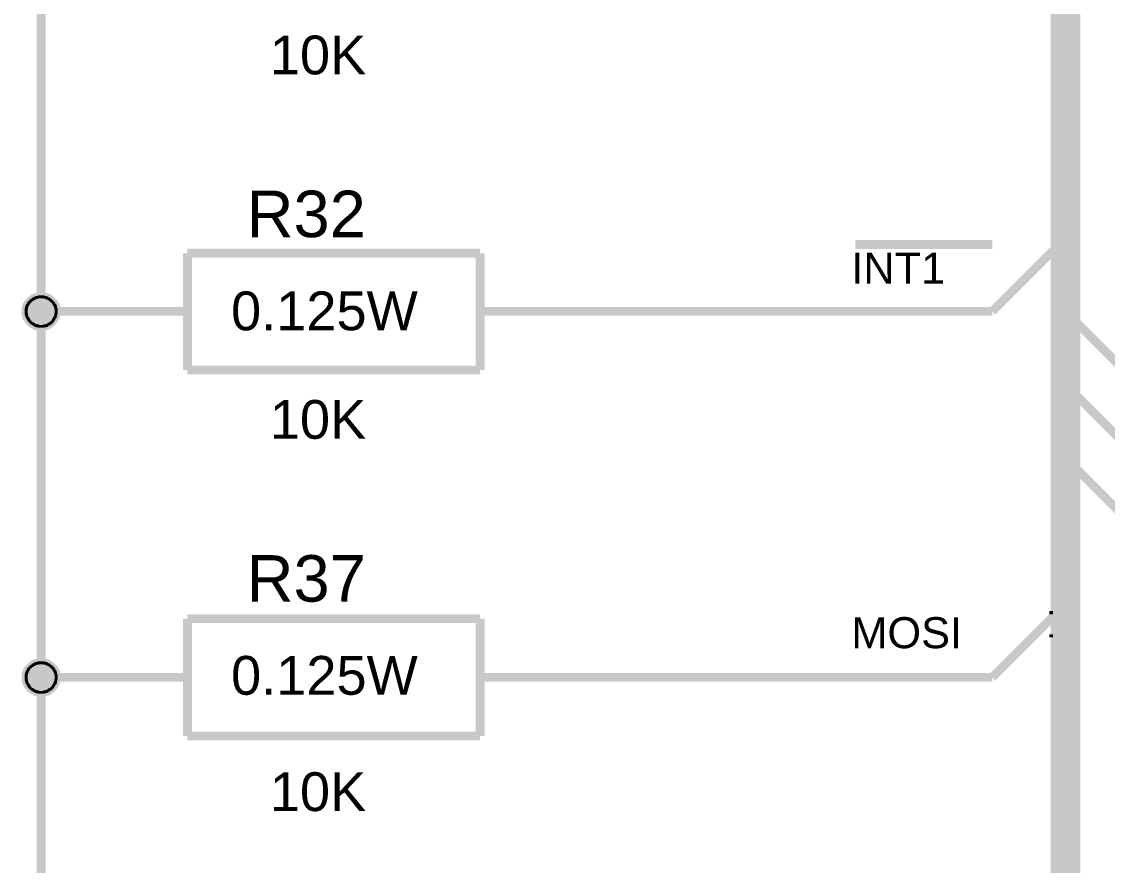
# Model space of a CAD drawing. Header units: millimetres. Extents: x -2024 to 917, y -725 to 13.
# Drawn here: x 563.87 to 600.95, y -325.21 to -296.39 of the extents above; entities that cross this region are included whole.
import ezdxf

# ---------------------------------------------------------------- set-up
doc = ezdxf.new("R2010")
doc.units = ezdxf.units.MM
doc.layers.add('Sheet', color=255, linetype='Continuous')
doc.styles.get("Standard").update_dxf_attribs({"font": 'arial.ttf'})

msp = doc.modelspace()

# ---------------------------------------------------------------- linework, layer by layer
at = {"layer": 'Sheet'}
for points, const_width in [([(599.52, -248.796), (599.52, -443.793)], 1.016), ([(567.03, -293.786), (564.531, -293.786), (564.531, -306.288), (564.531, -318.79), (564.531, -331.292), (567.03, -331.292)], 0.3), ([(597.021, -306.288), (599.52, -303.788)], 0.3), ([(593.545, -304.003), (592.337, -304.003)], 0.3), ([(594.753, -304.003), (593.545, -304.003)], 0.3), ([(595.978, -304.003), (594.753, -304.003)], 0.3), ([(597.021, -304.003), (595.978, -304.003)], 0.3), ([(569.53, -304.301), (569.53, -308.292)], 0.3), ([(569.53, -304.301), (579.526, -304.301)], 0.3), ([(579.526, -304.301), (579.526, -308.292)], 0.3), ([(564.018, -306.288), (564.018, -306.255), (564.018, -306.238), (564.018, -306.205), (564.035, -306.189), (564.035, -306.156), (564.035, -306.139), (564.051, -306.122), (564.051, -306.089), (564.068, -306.073), (564.084, -306.056), (564.101, -306.023), (564.101, -306.006), (564.117, -305.99), (564.134, -305.973), (564.15, -305.957), (564.167, -305.94), (564.184, -305.924), (564.2, -305.907), (564.233, -305.891), (564.25, -305.874), (564.266, -305.857), (564.283, -305.857), (564.316, -305.841), (564.333, -305.824), (564.349, -305.824), (564.382, -305.808), (564.399, -305.808), (564.432, -305.808), (564.448, -305.791), (564.482, -305.791), (564.498, -305.791), (564.531, -305.791)], 0.3), ([(564.018, -306.288), (564.018, -306.255), (564.018, -306.238), (564.018, -306.205), (564.035, -306.189), (564.035, -306.156), (564.035, -306.139), (564.051, -306.122), (564.051, -306.089), (564.068, -306.073), (564.084, -306.056), (564.101, -306.023), (564.101, -306.006), (564.117, -305.99), (564.134, -305.973), (564.15, -305.957), (564.167, -305.94), (564.184, -305.924), (564.2, -305.907), (564.233, -305.891), (564.25, -305.874), (564.266, -305.857), (564.283, -305.857), (564.316, -305.841), (564.333, -305.824), (564.349, -305.824), (564.382, -305.808), (564.399, -305.808), (564.432, -305.808), (564.448, -305.791), (564.482, -305.791), (564.498, -305.791), (564.531, -305.791)], 0.3), ([(564.018, -306.288), (564.018, -306.255), (564.018, -306.238), (564.018, -306.205), (564.035, -306.189), (564.035, -306.156), (564.035, -306.139), (564.051, -306.122), (564.051, -306.089), (564.068, -306.073), (564.084, -306.056), (564.101, -306.023), (564.101, -306.006), (564.117, -305.99), (564.134, -305.973), (564.15, -305.957), (564.167, -305.94), (564.184, -305.924), (564.2, -305.907), (564.233, -305.891), (564.25, -305.874), (564.266, -305.857), (564.283, -305.857), (564.316, -305.841), (564.333, -305.824), (564.349, -305.824), (564.382, -305.808), (564.399, -305.808), (564.432, -305.808), (564.448, -305.791), (564.482, -305.791), (564.498, -305.791), (564.531, -305.791)], 0.3), ([(564.018, -306.288), (564.018, -306.255), (564.018, -306.238), (564.018, -306.205), (564.035, -306.189), (564.035, -306.156), (564.035, -306.139), (564.051, -306.122), (564.051, -306.089), (564.068, -306.073), (564.084, -306.056), (564.101, -306.023), (564.101, -306.006), (564.117, -305.99), (564.134, -305.973), (564.15, -305.957), (564.167, -305.94), (564.184, -305.924), (564.2, -305.907), (564.233, -305.891), (564.25, -305.874), (564.266, -305.857), (564.283, -305.857), (564.316, -305.841), (564.333, -305.824), (564.349, -305.824), (564.382, -305.808), (564.399, -305.808), (564.432, -305.808), (564.448, -305.791), (564.482, -305.791), (564.498, -305.791), (564.531, -305.791)], 0.3), ([(564.018, -306.288), (564.018, -306.255), (564.018, -306.238), (564.018, -306.205), (564.035, -306.189), (564.035, -306.156), (564.035, -306.139), (564.051, -306.122), (564.051, -306.089), (564.068, -306.073), (564.084, -306.056), (564.101, -306.023), (564.101, -306.006), (564.117, -305.99), (564.134, -305.973), (564.15, -305.957), (564.167, -305.94), (564.184, -305.924), (564.2, -305.907), (564.233, -305.891), (564.25, -305.874), (564.266, -305.857), (564.283, -305.857), (564.316, -305.841), (564.333, -305.824), (564.349, -305.824), (564.382, -305.808), (564.399, -305.808), (564.432, -305.808), (564.448, -305.791), (564.482, -305.791), (564.498, -305.791), (564.531, -305.791)], 0.0991), ([(564.018, -306.288), (564.018, -306.255), (564.018, -306.238), (564.018, -306.205), (564.035, -306.189), (564.035, -306.156), (564.035, -306.139), (564.051, -306.122), (564.051, -306.089), (564.068, -306.073), (564.084, -306.056), (564.101, -306.023), (564.101, -306.006), (564.117, -305.99), (564.134, -305.973), (564.15, -305.957), (564.167, -305.94), (564.184, -305.924), (564.2, -305.907), (564.233, -305.891), (564.25, -305.874), (564.266, -305.857), (564.283, -305.857), (564.316, -305.841), (564.333, -305.824), (564.349, -305.824), (564.382, -305.808), (564.399, -305.808), (564.432, -305.808), (564.448, -305.791), (564.482, -305.791), (564.498, -305.791), (564.531, -305.791)], 0.0991), ([(564.018, -306.288), (564.018, -306.255), (564.018, -306.238), (564.018, -306.205), (564.035, -306.189), (564.035, -306.156), (564.035, -306.139), (564.051, -306.122), (564.051, -306.089), (564.068, -306.073), (564.084, -306.056), (564.101, -306.023), (564.101, -306.006), (564.117, -305.99), (564.134, -305.973), (564.15, -305.957), (564.167, -305.94), (564.184, -305.924), (564.2, -305.907), (564.233, -305.891), (564.25, -305.874), (564.266, -305.857), (564.283, -305.857), (564.316, -305.841), (564.333, -305.824), (564.349, -305.824), (564.382, -305.808), (564.399, -305.808), (564.432, -305.808), (564.448, -305.791), (564.482, -305.791), (564.498, -305.791), (564.531, -305.791)], 0.0991), ([(564.018, -306.288), (564.018, -306.255), (564.018, -306.238), (564.018, -306.205), (564.035, -306.189), (564.035, -306.156), (564.035, -306.139), (564.051, -306.122), (564.051, -306.089), (564.068, -306.073), (564.084, -306.056), (564.101, -306.023), (564.101, -306.006), (564.117, -305.99), (564.134, -305.973), (564.15, -305.957), (564.167, -305.94), (564.184, -305.924), (564.2, -305.907), (564.233, -305.891), (564.25, -305.874), (564.266, -305.857), (564.283, -305.857), (564.316, -305.841), (564.333, -305.824), (564.349, -305.824), (564.382, -305.808), (564.399, -305.808), (564.432, -305.808), (564.448, -305.791), (564.482, -305.791), (564.498, -305.791), (564.531, -305.791)], 0.0991), ([(564.531, -305.791), (564.531, -305.791)], 0.3), ([(564.531, -305.791), (564.564, -305.791), (564.581, -305.791), (564.614, -305.791), (564.63, -305.808), (564.664, -305.808), (564.68, -305.808), (564.713, -305.824), (564.73, -305.824), (564.746, -305.841), (564.779, -305.857), (564.796, -305.857), (564.813, -305.874), (564.829, -305.891), (564.862, -305.907), (564.879, -305.924), (564.895, -305.94), (564.912, -305.957), (564.928, -305.973), (564.945, -305.99), (564.961, -306.006), (564.961, -306.023), (564.978, -306.056), (564.995, -306.073), (565.011, -306.089), (565.011, -306.122), (565.028, -306.139), (565.028, -306.156), (565.028, -306.189), (565.044, -306.205), (565.044, -306.238), (565.044, -306.255), (565.044, -306.288)], 0.3), ([(564.531, -305.791), (564.531, -305.791)], 0.3), ([(564.531, -305.791), (564.564, -305.791), (564.581, -305.791), (564.614, -305.791), (564.63, -305.808), (564.664, -305.808), (564.68, -305.808), (564.713, -305.824), (564.73, -305.824), (564.746, -305.841), (564.779, -305.857), (564.796, -305.857), (564.813, -305.874), (564.829, -305.891), (564.862, -305.907), (564.879, -305.924), (564.895, -305.94), (564.912, -305.957), (564.928, -305.973), (564.945, -305.99), (564.961, -306.006), (564.961, -306.023), (564.978, -306.056), (564.995, -306.073), (565.011, -306.089), (565.011, -306.122), (565.028, -306.139), (565.028, -306.156), (565.028, -306.189), (565.044, -306.205), (565.044, -306.238), (565.044, -306.255), (565.044, -306.288)], 0.3), ([(564.531, -305.791), (564.531, -305.791)], 0.3), ([(564.531, -305.791), (564.564, -305.791), (564.581, -305.791), (564.614, -305.791), (564.63, -305.808), (564.664, -305.808), (564.68, -305.808), (564.713, -305.824), (564.73, -305.824), (564.746, -305.841), (564.779, -305.857), (564.796, -305.857), (564.813, -305.874), (564.829, -305.891), (564.862, -305.907), (564.879, -305.924), (564.895, -305.94), (564.912, -305.957), (564.928, -305.973), (564.945, -305.99), (564.961, -306.006), (564.961, -306.023), (564.978, -306.056), (564.995, -306.073), (565.011, -306.089), (565.011, -306.122), (565.028, -306.139), (565.028, -306.156), (565.028, -306.189), (565.044, -306.205), (565.044, -306.238), (565.044, -306.255), (565.044, -306.288)], 0.3), ([(564.531, -305.791), (564.531, -305.791)], 0.3), ([(564.531, -305.791), (564.564, -305.791), (564.581, -305.791), (564.614, -305.791), (564.63, -305.808), (564.664, -305.808), (564.68, -305.808), (564.713, -305.824), (564.73, -305.824), (564.746, -305.841), (564.779, -305.857), (564.796, -305.857), (564.813, -305.874), (564.829, -305.891), (564.862, -305.907), (564.879, -305.924), (564.895, -305.94), (564.912, -305.957), (564.928, -305.973), (564.945, -305.99), (564.961, -306.006), (564.961, -306.023), (564.978, -306.056), (564.995, -306.073), (565.011, -306.089), (565.011, -306.122), (565.028, -306.139), (565.028, -306.156), (565.028, -306.189), (565.044, -306.205), (565.044, -306.238), (565.044, -306.255), (565.044, -306.288)], 0.3), ([(564.531, -305.791), (564.531, -305.791)], 0.0991), ([(564.531, -305.791), (564.564, -305.791), (564.581, -305.791), (564.614, -305.791), (564.63, -305.808), (564.664, -305.808), (564.68, -305.808), (564.713, -305.824), (564.73, -305.824), (564.746, -305.841), (564.779, -305.857), (564.796, -305.857), (564.813, -305.874), (564.829, -305.891), (564.862, -305.907), (564.879, -305.924), (564.895, -305.94), (564.912, -305.957), (564.928, -305.973), (564.945, -305.99), (564.961, -306.006), (564.961, -306.023), (564.978, -306.056), (564.995, -306.073), (565.011, -306.089), (565.011, -306.122), (565.028, -306.139), (565.028, -306.156), (565.028, -306.189), (565.044, -306.205), (565.044, -306.238), (565.044, -306.255), (565.044, -306.288)], 0.0991), ([(564.531, -305.791), (564.531, -305.791)], 0.0991), ([(564.531, -305.791), (564.564, -305.791), (564.581, -305.791), (564.614, -305.791), (564.63, -305.808), (564.664, -305.808), (564.68, -305.808), (564.713, -305.824), (564.73, -305.824), (564.746, -305.841), (564.779, -305.857), (564.796, -305.857), (564.813, -305.874), (564.829, -305.891), (564.862, -305.907), (564.879, -305.924), (564.895, -305.94), (564.912, -305.957), (564.928, -305.973), (564.945, -305.99), (564.961, -306.006), (564.961, -306.023), (564.978, -306.056), (564.995, -306.073), (565.011, -306.089), (565.011, -306.122), (565.028, -306.139), (565.028, -306.156), (565.028, -306.189), (565.044, -306.205), (565.044, -306.238), (565.044, -306.255), (565.044, -306.288)], 0.0991), ([(564.531, -305.791), (564.531, -305.791)], 0.0991), ([(564.531, -305.791), (564.564, -305.791), (564.581, -305.791), (564.614, -305.791), (564.63, -305.808), (564.664, -305.808), (564.68, -305.808), (564.713, -305.824), (564.73, -305.824), (564.746, -305.841), (564.779, -305.857), (564.796, -305.857), (564.813, -305.874), (564.829, -305.891), (564.862, -305.907), (564.879, -305.924), (564.895, -305.94), (564.912, -305.957), (564.928, -305.973), (564.945, -305.99), (564.961, -306.006), (564.961, -306.023), (564.978, -306.056), (564.995, -306.073), (565.011, -306.089), (565.011, -306.122), (565.028, -306.139), (565.028, -306.156), (565.028, -306.189), (565.044, -306.205), (565.044, -306.238), (565.044, -306.255), (565.044, -306.288)], 0.0991), ([(564.531, -305.791), (564.531, -305.791)], 0.0991), ([(564.531, -305.791), (564.564, -305.791), (564.581, -305.791), (564.614, -305.791), (564.63, -305.808), (564.664, -305.808), (564.68, -305.808), (564.713, -305.824), (564.73, -305.824), (564.746, -305.841), (564.779, -305.857), (564.796, -305.857), (564.813, -305.874), (564.829, -305.891), (564.862, -305.907), (564.879, -305.924), (564.895, -305.94), (564.912, -305.957), (564.928, -305.973), (564.945, -305.99), (564.961, -306.006), (564.961, -306.023), (564.978, -306.056), (564.995, -306.073), (565.011, -306.089), (565.011, -306.122), (565.028, -306.139), (565.028, -306.156), (565.028, -306.189), (565.044, -306.205), (565.044, -306.238), (565.044, -306.255), (565.044, -306.288)], 0.0991), ([(564.531, -306.801), (564.498, -306.801), (564.482, -306.801), (564.448, -306.801), (564.432, -306.785), (564.399, -306.785), (564.382, -306.785), (564.349, -306.768), (564.333, -306.768), (564.316, -306.752), (564.283, -306.735), (564.266, -306.719), (564.25, -306.719), (564.233, -306.702), (564.2, -306.685), (564.184, -306.669), (564.167, -306.652), (564.15, -306.636), (564.134, -306.619), (564.117, -306.586), (564.101, -306.569), (564.101, -306.553), (564.084, -306.536), (564.068, -306.503), (564.051, -306.487), (564.051, -306.47), (564.035, -306.437), (564.035, -306.42), (564.035, -306.387), (564.018, -306.371), (564.018, -306.338), (564.018, -306.321), (564.018, -306.288)], 0.3), ([(564.018, -306.288), (564.018, -306.288)], 0.3), ([(564.531, -306.801), (564.498, -306.801), (564.482, -306.801), (564.448, -306.801), (564.432, -306.785), (564.399, -306.785), (564.382, -306.785), (564.349, -306.768), (564.333, -306.768), (564.316, -306.752), (564.283, -306.735), (564.266, -306.719), (564.25, -306.719), (564.233, -306.702), (564.2, -306.685), (564.184, -306.669), (564.167, -306.652), (564.15, -306.636), (564.134, -306.619), (564.117, -306.586), (564.101, -306.569), (564.101, -306.553), (564.084, -306.536), (564.068, -306.503), (564.051, -306.487), (564.051, -306.47), (564.035, -306.437), (564.035, -306.42), (564.035, -306.387), (564.018, -306.371), (564.018, -306.338), (564.018, -306.321), (564.018, -306.288)], 0.3), ([(564.018, -306.288), (564.018, -306.288)], 0.3), ([(564.531, -306.801), (564.498, -306.801), (564.482, -306.801), (564.448, -306.801), (564.432, -306.785), (564.399, -306.785), (564.382, -306.785), (564.349, -306.768), (564.333, -306.768), (564.316, -306.752), (564.283, -306.735), (564.266, -306.719), (564.25, -306.719), (564.233, -306.702), (564.2, -306.685), (564.184, -306.669), (564.167, -306.652), (564.15, -306.636), (564.134, -306.619), (564.117, -306.586), (564.101, -306.569), (564.101, -306.553), (564.084, -306.536), (564.068, -306.503), (564.051, -306.487), (564.051, -306.47), (564.035, -306.437), (564.035, -306.42), (564.035, -306.387), (564.018, -306.371), (564.018, -306.338), (564.018, -306.321), (564.018, -306.288)], 0.3), ([(564.018, -306.288), (564.018, -306.288)], 0.3), ([(564.531, -306.801), (564.498, -306.801), (564.482, -306.801), (564.448, -306.801), (564.432, -306.785), (564.399, -306.785), (564.382, -306.785), (564.349, -306.768), (564.333, -306.768), (564.316, -306.752), (564.283, -306.735), (564.266, -306.719), (564.25, -306.719), (564.233, -306.702), (564.2, -306.685), (564.184, -306.669), (564.167, -306.652), (564.15, -306.636), (564.134, -306.619), (564.117, -306.586), (564.101, -306.569), (564.101, -306.553), (564.084, -306.536), (564.068, -306.503), (564.051, -306.487), (564.051, -306.47), (564.035, -306.437), (564.035, -306.42), (564.035, -306.387), (564.018, -306.371), (564.018, -306.338), (564.018, -306.321), (564.018, -306.288)], 0.3), ([(564.018, -306.288), (564.018, -306.288)], 0.3), ([(564.531, -306.801), (564.498, -306.801), (564.482, -306.801), (564.448, -306.801), (564.432, -306.785), (564.399, -306.785), (564.382, -306.785), (564.349, -306.768), (564.333, -306.768), (564.316, -306.752), (564.283, -306.735), (564.266, -306.719), (564.25, -306.719), (564.233, -306.702), (564.2, -306.685), (564.184, -306.669), (564.167, -306.652), (564.15, -306.636), (564.134, -306.619), (564.117, -306.586), (564.101, -306.569), (564.101, -306.553), (564.084, -306.536), (564.068, -306.503), (564.051, -306.487), (564.051, -306.47), (564.035, -306.437), (564.035, -306.42), (564.035, -306.387), (564.018, -306.371), (564.018, -306.338), (564.018, -306.321), (564.018, -306.288)], 0.0991), ([(564.018, -306.288), (564.018, -306.288)], 0.0991), ([(564.531, -306.801), (564.498, -306.801), (564.482, -306.801), (564.448, -306.801), (564.432, -306.785), (564.399, -306.785), (564.382, -306.785), (564.349, -306.768), (564.333, -306.768), (564.316, -306.752), (564.283, -306.735), (564.266, -306.719), (564.25, -306.719), (564.233, -306.702), (564.2, -306.685), (564.184, -306.669), (564.167, -306.652), (564.15, -306.636), (564.134, -306.619), (564.117, -306.586), (564.101, -306.569), (564.101, -306.553), (564.084, -306.536), (564.068, -306.503), (564.051, -306.487), (564.051, -306.47), (564.035, -306.437), (564.035, -306.42), (564.035, -306.387), (564.018, -306.371), (564.018, -306.338), (564.018, -306.321), (564.018, -306.288)], 0.0991), ([(564.018, -306.288), (564.018, -306.288)], 0.0991), ([(564.531, -306.801), (564.498, -306.801), (564.482, -306.801), (564.448, -306.801), (564.432, -306.785), (564.399, -306.785), (564.382, -306.785), (564.349, -306.768), (564.333, -306.768), (564.316, -306.752), (564.283, -306.735), (564.266, -306.719), (564.25, -306.719), (564.233, -306.702), (564.2, -306.685), (564.184, -306.669), (564.167, -306.652), (564.15, -306.636), (564.134, -306.619), (564.117, -306.586), (564.101, -306.569), (564.101, -306.553), (564.084, -306.536), (564.068, -306.503), (564.051, -306.487), (564.051, -306.47), (564.035, -306.437), (564.035, -306.42), (564.035, -306.387), (564.018, -306.371), (564.018, -306.338), (564.018, -306.321), (564.018, -306.288)], 0.0991), ([(564.018, -306.288), (564.018, -306.288)], 0.0991), ([(564.531, -306.801), (564.498, -306.801), (564.482, -306.801), (564.448, -306.801), (564.432, -306.785), (564.399, -306.785), (564.382, -306.785), (564.349, -306.768), (564.333, -306.768), (564.316, -306.752), (564.283, -306.735), (564.266, -306.719), (564.25, -306.719), (564.233, -306.702), (564.2, -306.685), (564.184, -306.669), (564.167, -306.652), (564.15, -306.636), (564.134, -306.619), (564.117, -306.586), (564.101, -306.569), (564.101, -306.553), (564.084, -306.536), (564.068, -306.503), (564.051, -306.487), (564.051, -306.47), (564.035, -306.437), (564.035, -306.42), (564.035, -306.387), (564.018, -306.371), (564.018, -306.338), (564.018, -306.321), (564.018, -306.288)], 0.0991), ([(564.018, -306.288), (564.018, -306.288)], 0.0991), ([(564.531, -306.288), (567.03, -306.288)], 0.3), ([(565.044, -306.288), (565.044, -306.321), (565.044, -306.338), (565.044, -306.371), (565.028, -306.387), (565.028, -306.42), (565.028, -306.437), (565.011, -306.47), (565.011, -306.487), (564.995, -306.503), (564.978, -306.536), (564.961, -306.553), (564.961, -306.569), (564.945, -306.586), (564.928, -306.619), (564.912, -306.636), (564.895, -306.652), (564.879, -306.669), (564.862, -306.685), (564.829, -306.702), (564.813, -306.719), (564.796, -306.719), (564.779, -306.735), (564.746, -306.752), (564.73, -306.768), (564.713, -306.768), (564.68, -306.785), (564.664, -306.785), (564.63, -306.785), (564.614, -306.801), (564.581, -306.801), (564.564, -306.801), (564.531, -306.801)], 0.3), ([(565.044, -306.288), (565.044, -306.321), (565.044, -306.338), (565.044, -306.371), (565.028, -306.387), (565.028, -306.42), (565.028, -306.437), (565.011, -306.47), (565.011, -306.487), (564.995, -306.503), (564.978, -306.536), (564.961, -306.553), (564.961, -306.569), (564.945, -306.586), (564.928, -306.619), (564.912, -306.636), (564.895, -306.652), (564.879, -306.669), (564.862, -306.685), (564.829, -306.702), (564.813, -306.719), (564.796, -306.719), (564.779, -306.735), (564.746, -306.752), (564.73, -306.768), (564.713, -306.768), (564.68, -306.785), (564.664, -306.785), (564.63, -306.785), (564.614, -306.801), (564.581, -306.801), (564.564, -306.801), (564.531, -306.801)], 0.3), ([(565.044, -306.288), (565.044, -306.321), (565.044, -306.338), (565.044, -306.371), (565.028, -306.387), (565.028, -306.42), (565.028, -306.437), (565.011, -306.47), (565.011, -306.487), (564.995, -306.503), (564.978, -306.536), (564.961, -306.553), (564.961, -306.569), (564.945, -306.586), (564.928, -306.619), (564.912, -306.636), (564.895, -306.652), (564.879, -306.669), (564.862, -306.685), (564.829, -306.702), (564.813, -306.719), (564.796, -306.719), (564.779, -306.735), (564.746, -306.752), (564.73, -306.768), (564.713, -306.768), (564.68, -306.785), (564.664, -306.785), (564.63, -306.785), (564.614, -306.801), (564.581, -306.801), (564.564, -306.801), (564.531, -306.801)], 0.3), ([(565.044, -306.288), (565.044, -306.321), (565.044, -306.338), (565.044, -306.371), (565.028, -306.387), (565.028, -306.42), (565.028, -306.437), (565.011, -306.47), (565.011, -306.487), (564.995, -306.503), (564.978, -306.536), (564.961, -306.553), (564.961, -306.569), (564.945, -306.586), (564.928, -306.619), (564.912, -306.636), (564.895, -306.652), (564.879, -306.669), (564.862, -306.685), (564.829, -306.702), (564.813, -306.719), (564.796, -306.719), (564.779, -306.735), (564.746, -306.752), (564.73, -306.768), (564.713, -306.768), (564.68, -306.785), (564.664, -306.785), (564.63, -306.785), (564.614, -306.801), (564.581, -306.801), (564.564, -306.801), (564.531, -306.801)], 0.3), ([(565.044, -306.288), (565.044, -306.321), (565.044, -306.338), (565.044, -306.371), (565.028, -306.387), (565.028, -306.42), (565.028, -306.437), (565.011, -306.47), (565.011, -306.487), (564.995, -306.503), (564.978, -306.536), (564.961, -306.553), (564.961, -306.569), (564.945, -306.586), (564.928, -306.619), (564.912, -306.636), (564.895, -306.652), (564.879, -306.669), (564.862, -306.685), (564.829, -306.702), (564.813, -306.719), (564.796, -306.719), (564.779, -306.735), (564.746, -306.752), (564.73, -306.768), (564.713, -306.768), (564.68, -306.785), (564.664, -306.785), (564.63, -306.785), (564.614, -306.801), (564.581, -306.801), (564.564, -306.801), (564.531, -306.801)], 0.0991), ([(565.044, -306.288), (565.044, -306.321), (565.044, -306.338), (565.044, -306.371), (565.028, -306.387), (565.028, -306.42), (565.028, -306.437), (565.011, -306.47), (565.011, -306.487), (564.995, -306.503), (564.978, -306.536), (564.961, -306.553), (564.961, -306.569), (564.945, -306.586), (564.928, -306.619), (564.912, -306.636), (564.895, -306.652), (564.879, -306.669), (564.862, -306.685), (564.829, -306.702), (564.813, -306.719), (564.796, -306.719), (564.779, -306.735), (564.746, -306.752), (564.73, -306.768), (564.713, -306.768), (564.68, -306.785), (564.664, -306.785), (564.63, -306.785), (564.614, -306.801), (564.581, -306.801), (564.564, -306.801), (564.531, -306.801)], 0.0991), ([(565.044, -306.288), (565.044, -306.321), (565.044, -306.338), (565.044, -306.371), (565.028, -306.387), (565.028, -306.42), (565.028, -306.437), (565.011, -306.47), (565.011, -306.487), (564.995, -306.503), (564.978, -306.536), (564.961, -306.553), (564.961, -306.569), (564.945, -306.586), (564.928, -306.619), (564.912, -306.636), (564.895, -306.652), (564.879, -306.669), (564.862, -306.685), (564.829, -306.702), (564.813, -306.719), (564.796, -306.719), (564.779, -306.735), (564.746, -306.752), (564.73, -306.768), (564.713, -306.768), (564.68, -306.785), (564.664, -306.785), (564.63, -306.785), (564.614, -306.801), (564.581, -306.801), (564.564, -306.801), (564.531, -306.801)], 0.0991), ([(565.044, -306.288), (565.044, -306.321), (565.044, -306.338), (565.044, -306.371), (565.028, -306.387), (565.028, -306.42), (565.028, -306.437), (565.011, -306.47), (565.011, -306.487), (564.995, -306.503), (564.978, -306.536), (564.961, -306.553), (564.961, -306.569), (564.945, -306.586), (564.928, -306.619), (564.912, -306.636), (564.895, -306.652), (564.879, -306.669), (564.862, -306.685), (564.829, -306.702), (564.813, -306.719), (564.796, -306.719), (564.779, -306.735), (564.746, -306.752), (564.73, -306.768), (564.713, -306.768), (564.68, -306.785), (564.664, -306.785), (564.63, -306.785), (564.614, -306.801), (564.581, -306.801), (564.564, -306.801), (564.531, -306.801)], 0.0991), ([(565.044, -306.288), (565.044, -306.288), (565.044, -306.288), (565.044, -306.288), (565.044, -306.288), (565.044, -306.288), (565.044, -306.288), (565.044, -306.288), (565.044, -306.288), (565.044, -306.288), (565.044, -306.288), (565.044, -306.288), (565.044, -306.288), (565.044, -306.288), (565.044, -306.288), (565.044, -306.288), (565.044, -306.288), (565.044, -306.288), (565.044, -306.288), (565.044, -306.288), (565.044, -306.288), (565.044, -306.288), (565.044, -306.288), (565.044, -306.288), (565.044, -306.288), (565.044, -306.288), (565.044, -306.288), (565.044, -306.288), (565.044, -306.288), (565.044, -306.288), (565.044, -306.288), (565.044, -306.288), (565.044, -306.288)], 0.3), ([(565.044, -306.288), (565.044, -306.288)], 0.3), ([(565.044, -306.288), (565.044, -306.288), (565.044, -306.288), (565.044, -306.288), (565.044, -306.288), (565.044, -306.288), (565.044, -306.288), (565.044, -306.288), (565.044, -306.288), (565.044, -306.288), (565.044, -306.288), (565.044, -306.288), (565.044, -306.288), (565.044, -306.288), (565.044, -306.288), (565.044, -306.288), (565.044, -306.288), (565.044, -306.288), (565.044, -306.288), (565.044, -306.288), (565.044, -306.288), (565.044, -306.288), (565.044, -306.288), (565.044, -306.288), (565.044, -306.288), (565.044, -306.288), (565.044, -306.288), (565.044, -306.288), (565.044, -306.288), (565.044, -306.288), (565.044, -306.288), (565.044, -306.288), (565.044, -306.288)], 0.3), ([(565.044, -306.288), (565.044, -306.288)], 0.3), ([(565.044, -306.288), (565.044, -306.288), (565.044, -306.288), (565.044, -306.288), (565.044, -306.288), (565.044, -306.288), (565.044, -306.288), (565.044, -306.288), (565.044, -306.288), (565.044, -306.288), (565.044, -306.288), (565.044, -306.288), (565.044, -306.288), (565.044, -306.288), (565.044, -306.288), (565.044, -306.288), (565.044, -306.288), (565.044, -306.288), (565.044, -306.288), (565.044, -306.288), (565.044, -306.288), (565.044, -306.288), (565.044, -306.288), (565.044, -306.288), (565.044, -306.288), (565.044, -306.288), (565.044, -306.288), (565.044, -306.288), (565.044, -306.288), (565.044, -306.288), (565.044, -306.288), (565.044, -306.288), (565.044, -306.288)], 0.3), ([(565.044, -306.288), (565.044, -306.288)], 0.3), ([(565.044, -306.288), (565.044, -306.288), (565.044, -306.288), (565.044, -306.288), (565.044, -306.288), (565.044, -306.288), (565.044, -306.288), (565.044, -306.288), (565.044, -306.288), (565.044, -306.288), (565.044, -306.288), (565.044, -306.288), (565.044, -306.288), (565.044, -306.288), (565.044, -306.288), (565.044, -306.288), (565.044, -306.288), (565.044, -306.288), (565.044, -306.288), (565.044, -306.288), (565.044, -306.288), (565.044, -306.288), (565.044, -306.288), (565.044, -306.288), (565.044, -306.288), (565.044, -306.288), (565.044, -306.288), (565.044, -306.288), (565.044, -306.288), (565.044, -306.288), (565.044, -306.288), (565.044, -306.288), (565.044, -306.288)], 0.3), ([(565.044, -306.288), (565.044, -306.288)], 0.3), ([(565.044, -306.288), (565.044, -306.288), (565.044, -306.288), (565.044, -306.288), (565.044, -306.288), (565.044, -306.288), (565.044, -306.288), (565.044, -306.288), (565.044, -306.288), (565.044, -306.288), (565.044, -306.288), (565.044, -306.288), (565.044, -306.288), (565.044, -306.288), (565.044, -306.288), (565.044, -306.288), (565.044, -306.288), (565.044, -306.288), (565.044, -306.288), (565.044, -306.288), (565.044, -306.288), (565.044, -306.288), (565.044, -306.288), (565.044, -306.288), (565.044, -306.288), (565.044, -306.288), (565.044, -306.288), (565.044, -306.288), (565.044, -306.288), (565.044, -306.288), (565.044, -306.288), (565.044, -306.288), (565.044, -306.288)], 0.0991), ([(565.044, -306.288), (565.044, -306.288)], 0.0991), ([(565.044, -306.288), (565.044, -306.288), (565.044, -306.288), (565.044, -306.288), (565.044, -306.288), (565.044, -306.288), (565.044, -306.288), (565.044, -306.288), (565.044, -306.288), (565.044, -306.288), (565.044, -306.288), (565.044, -306.288), (565.044, -306.288), (565.044, -306.288), (565.044, -306.288), (565.044, -306.288), (565.044, -306.288), (565.044, -306.288), (565.044, -306.288), (565.044, -306.288), (565.044, -306.288), (565.044, -306.288), (565.044, -306.288), (565.044, -306.288), (565.044, -306.288), (565.044, -306.288), (565.044, -306.288), (565.044, -306.288), (565.044, -306.288), (565.044, -306.288), (565.044, -306.288), (565.044, -306.288), (565.044, -306.288)], 0.0991), ([(565.044, -306.288), (565.044, -306.288)], 0.0991), ([(565.044, -306.288), (565.044, -306.288), (565.044, -306.288), (565.044, -306.288), (565.044, -306.288), (565.044, -306.288), (565.044, -306.288), (565.044, -306.288), (565.044, -306.288), (565.044, -306.288), (565.044, -306.288), (565.044, -306.288), (565.044, -306.288), (565.044, -306.288), (565.044, -306.288), (565.044, -306.288), (565.044, -306.288), (565.044, -306.288), (565.044, -306.288), (565.044, -306.288), (565.044, -306.288), (565.044, -306.288), (565.044, -306.288), (565.044, -306.288), (565.044, -306.288), (565.044, -306.288), (565.044, -306.288), (565.044, -306.288), (565.044, -306.288), (565.044, -306.288), (565.044, -306.288), (565.044, -306.288), (565.044, -306.288)], 0.0991), ([(565.044, -306.288), (565.044, -306.288)], 0.0991), ([(565.044, -306.288), (565.044, -306.288), (565.044, -306.288), (565.044, -306.288), (565.044, -306.288), (565.044, -306.288), (565.044, -306.288), (565.044, -306.288), (565.044, -306.288), (565.044, -306.288), (565.044, -306.288), (565.044, -306.288), (565.044, -306.288), (565.044, -306.288), (565.044, -306.288), (565.044, -306.288), (565.044, -306.288), (565.044, -306.288), (565.044, -306.288), (565.044, -306.288), (565.044, -306.288), (565.044, -306.288), (565.044, -306.288), (565.044, -306.288), (565.044, -306.288), (565.044, -306.288), (565.044, -306.288), (565.044, -306.288), (565.044, -306.288), (565.044, -306.288), (565.044, -306.288), (565.044, -306.288), (565.044, -306.288)], 0.0991), ([(565.044, -306.288), (565.044, -306.288)], 0.0991), ([(569.53, -306.288), (567.03, -306.288)], 0.3), ([(579.526, -306.288), (582.026, -306.288)], 0.3), ([(597.021, -306.288), (582.026, -306.288)], 0.3), ([(602.019, -308.788), (599.52, -306.288)], 0.3), ([(569.53, -308.292), (579.526, -308.292)], 0.3), ([(602.019, -311.289), (599.52, -308.788)], 0.3), ([(602.019, -313.789), (599.52, -311.289)], 0.3), ([(597.021, -318.79), (599.52, -316.29)], 0.3), ([(569.53, -316.786), (569.53, -320.794)], 0.3), ([(569.53, -316.786), (579.526, -316.786)], 0.3), ([(579.526, -316.786), (579.526, -320.794)], 0.3), ([(564.018, -318.79), (564.018, -318.757), (564.018, -318.74), (564.018, -318.707), (564.035, -318.691), (564.035, -318.657), (564.035, -318.641), (564.051, -318.624), (564.051, -318.591), (564.068, -318.575), (564.084, -318.558), (564.101, -318.525), (564.101, -318.508), (564.117, -318.492), (564.134, -318.475), (564.15, -318.459), (564.167, -318.442), (564.184, -318.426), (564.2, -318.409), (564.233, -318.393), (564.25, -318.376), (564.266, -318.359), (564.283, -318.359), (564.316, -318.343), (564.333, -318.326), (564.349, -318.326), (564.382, -318.31), (564.399, -318.31), (564.432, -318.31), (564.448, -318.293), (564.482, -318.293), (564.498, -318.293), (564.531, -318.293)], 0.3), ([(564.018, -318.79), (564.018, -318.757), (564.018, -318.74), (564.018, -318.707), (564.035, -318.691), (564.035, -318.657), (564.035, -318.641), (564.051, -318.624), (564.051, -318.591), (564.068, -318.575), (564.084, -318.558), (564.101, -318.525), (564.101, -318.508), (564.117, -318.492), (564.134, -318.475), (564.15, -318.459), (564.167, -318.442), (564.184, -318.426), (564.2, -318.409), (564.233, -318.393), (564.25, -318.376), (564.266, -318.359), (564.283, -318.359), (564.316, -318.343), (564.333, -318.326), (564.349, -318.326), (564.382, -318.31), (564.399, -318.31), (564.432, -318.31), (564.448, -318.293), (564.482, -318.293), (564.498, -318.293), (564.531, -318.293)], 0.3), ([(564.018, -318.79), (564.018, -318.757), (564.018, -318.74), (564.018, -318.707), (564.035, -318.691), (564.035, -318.657), (564.035, -318.641), (564.051, -318.624), (564.051, -318.591), (564.068, -318.575), (564.084, -318.558), (564.101, -318.525), (564.101, -318.508), (564.117, -318.492), (564.134, -318.475), (564.15, -318.459), (564.167, -318.442), (564.184, -318.426), (564.2, -318.409), (564.233, -318.393), (564.25, -318.376), (564.266, -318.359), (564.283, -318.359), (564.316, -318.343), (564.333, -318.326), (564.349, -318.326), (564.382, -318.31), (564.399, -318.31), (564.432, -318.31), (564.448, -318.293), (564.482, -318.293), (564.498, -318.293), (564.531, -318.293)], 0.3), ([(564.018, -318.79), (564.018, -318.757), (564.018, -318.74), (564.018, -318.707), (564.035, -318.691), (564.035, -318.657), (564.035, -318.641), (564.051, -318.624), (564.051, -318.591), (564.068, -318.575), (564.084, -318.558), (564.101, -318.525), (564.101, -318.508), (564.117, -318.492), (564.134, -318.475), (564.15, -318.459), (564.167, -318.442), (564.184, -318.426), (564.2, -318.409), (564.233, -318.393), (564.25, -318.376), (564.266, -318.359), (564.283, -318.359), (564.316, -318.343), (564.333, -318.326), (564.349, -318.326), (564.382, -318.31), (564.399, -318.31), (564.432, -318.31), (564.448, -318.293), (564.482, -318.293), (564.498, -318.293), (564.531, -318.293)], 0.3), ([(564.531, -318.293), (564.531, -318.293)], 0.3), ([(564.531, -318.293), (564.564, -318.293), (564.581, -318.293), (564.614, -318.293), (564.63, -318.31), (564.664, -318.31), (564.68, -318.31), (564.713, -318.326), (564.73, -318.326), (564.746, -318.343), (564.779, -318.359), (564.796, -318.359), (564.813, -318.376), (564.829, -318.393), (564.862, -318.409), (564.879, -318.426), (564.895, -318.442), (564.912, -318.459), (564.928, -318.475), (564.945, -318.492), (564.961, -318.508), (564.961, -318.525), (564.978, -318.558), (564.995, -318.575), (565.011, -318.591), (565.011, -318.624), (565.028, -318.641), (565.028, -318.657), (565.028, -318.691), (565.044, -318.707), (565.044, -318.74), (565.044, -318.757), (565.044, -318.79)], 0.3), ([(564.531, -318.293), (564.531, -318.293)], 0.3), ([(564.531, -318.293), (564.564, -318.293), (564.581, -318.293), (564.614, -318.293), (564.63, -318.31), (564.664, -318.31), (564.68, -318.31), (564.713, -318.326), (564.73, -318.326), (564.746, -318.343), (564.779, -318.359), (564.796, -318.359), (564.813, -318.376), (564.829, -318.393), (564.862, -318.409), (564.879, -318.426), (564.895, -318.442), (564.912, -318.459), (564.928, -318.475), (564.945, -318.492), (564.961, -318.508), (564.961, -318.525), (564.978, -318.558), (564.995, -318.575), (565.011, -318.591), (565.011, -318.624), (565.028, -318.641), (565.028, -318.657), (565.028, -318.691), (565.044, -318.707), (565.044, -318.74), (565.044, -318.757), (565.044, -318.79)], 0.3), ([(564.531, -318.293), (564.531, -318.293)], 0.3), ([(564.531, -318.293), (564.564, -318.293), (564.581, -318.293), (564.614, -318.293), (564.63, -318.31), (564.664, -318.31), (564.68, -318.31), (564.713, -318.326), (564.73, -318.326), (564.746, -318.343), (564.779, -318.359), (564.796, -318.359), (564.813, -318.376), (564.829, -318.393), (564.862, -318.409), (564.879, -318.426), (564.895, -318.442), (564.912, -318.459), (564.928, -318.475), (564.945, -318.492), (564.961, -318.508), (564.961, -318.525), (564.978, -318.558), (564.995, -318.575), (565.011, -318.591), (565.011, -318.624), (565.028, -318.641), (565.028, -318.657), (565.028, -318.691), (565.044, -318.707), (565.044, -318.74), (565.044, -318.757), (565.044, -318.79)], 0.3), ([(564.531, -318.293), (564.531, -318.293)], 0.3), ([(564.531, -318.293), (564.564, -318.293), (564.581, -318.293), (564.614, -318.293), (564.63, -318.31), (564.664, -318.31), (564.68, -318.31), (564.713, -318.326), (564.73, -318.326), (564.746, -318.343), (564.779, -318.359), (564.796, -318.359), (564.813, -318.376), (564.829, -318.393), (564.862, -318.409), (564.879, -318.426), (564.895, -318.442), (564.912, -318.459), (564.928, -318.475), (564.945, -318.492), (564.961, -318.508), (564.961, -318.525), (564.978, -318.558), (564.995, -318.575), (565.011, -318.591), (565.011, -318.624), (565.028, -318.641), (565.028, -318.657), (565.028, -318.691), (565.044, -318.707), (565.044, -318.74), (565.044, -318.757), (565.044, -318.79)], 0.3), ([(564.018, -318.79), (564.018, -318.757), (564.018, -318.74), (564.018, -318.707), (564.035, -318.691), (564.035, -318.657), (564.035, -318.641), (564.051, -318.624), (564.051, -318.591), (564.068, -318.575), (564.084, -318.558), (564.101, -318.525), (564.101, -318.508), (564.117, -318.492), (564.134, -318.475), (564.15, -318.459), (564.167, -318.442), (564.184, -318.426), (564.2, -318.409), (564.233, -318.393), (564.25, -318.376), (564.266, -318.359), (564.283, -318.359), (564.316, -318.343), (564.333, -318.326), (564.349, -318.326), (564.382, -318.31), (564.399, -318.31), (564.432, -318.31), (564.448, -318.293), (564.482, -318.293), (564.498, -318.293), (564.531, -318.293)], 0.0991), ([(564.018, -318.79), (564.018, -318.757), (564.018, -318.74), (564.018, -318.707), (564.035, -318.691), (564.035, -318.657), (564.035, -318.641), (564.051, -318.624), (564.051, -318.591), (564.068, -318.575), (564.084, -318.558), (564.101, -318.525), (564.101, -318.508), (564.117, -318.492), (564.134, -318.475), (564.15, -318.459), (564.167, -318.442), (564.184, -318.426), (564.2, -318.409), (564.233, -318.393), (564.25, -318.376), (564.266, -318.359), (564.283, -318.359), (564.316, -318.343), (564.333, -318.326), (564.349, -318.326), (564.382, -318.31), (564.399, -318.31), (564.432, -318.31), (564.448, -318.293), (564.482, -318.293), (564.498, -318.293), (564.531, -318.293)], 0.0991), ([(564.018, -318.79), (564.018, -318.757), (564.018, -318.74), (564.018, -318.707), (564.035, -318.691), (564.035, -318.657), (564.035, -318.641), (564.051, -318.624), (564.051, -318.591), (564.068, -318.575), (564.084, -318.558), (564.101, -318.525), (564.101, -318.508), (564.117, -318.492), (564.134, -318.475), (564.15, -318.459), (564.167, -318.442), (564.184, -318.426), (564.2, -318.409), (564.233, -318.393), (564.25, -318.376), (564.266, -318.359), (564.283, -318.359), (564.316, -318.343), (564.333, -318.326), (564.349, -318.326), (564.382, -318.31), (564.399, -318.31), (564.432, -318.31), (564.448, -318.293), (564.482, -318.293), (564.498, -318.293), (564.531, -318.293)], 0.0991), ([(564.018, -318.79), (564.018, -318.757), (564.018, -318.74), (564.018, -318.707), (564.035, -318.691), (564.035, -318.657), (564.035, -318.641), (564.051, -318.624), (564.051, -318.591), (564.068, -318.575), (564.084, -318.558), (564.101, -318.525), (564.101, -318.508), (564.117, -318.492), (564.134, -318.475), (564.15, -318.459), (564.167, -318.442), (564.184, -318.426), (564.2, -318.409), (564.233, -318.393), (564.25, -318.376), (564.266, -318.359), (564.283, -318.359), (564.316, -318.343), (564.333, -318.326), (564.349, -318.326), (564.382, -318.31), (564.399, -318.31), (564.432, -318.31), (564.448, -318.293), (564.482, -318.293), (564.498, -318.293), (564.531, -318.293)], 0.0991), ([(564.531, -318.293), (564.531, -318.293)], 0.0991), ([(564.531, -318.293), (564.564, -318.293), (564.581, -318.293), (564.614, -318.293), (564.63, -318.31), (564.664, -318.31), (564.68, -318.31), (564.713, -318.326), (564.73, -318.326), (564.746, -318.343), (564.779, -318.359), (564.796, -318.359), (564.813, -318.376), (564.829, -318.393), (564.862, -318.409), (564.879, -318.426), (564.895, -318.442), (564.912, -318.459), (564.928, -318.475), (564.945, -318.492), (564.961, -318.508), (564.961, -318.525), (564.978, -318.558), (564.995, -318.575), (565.011, -318.591), (565.011, -318.624), (565.028, -318.641), (565.028, -318.657), (565.028, -318.691), (565.044, -318.707), (565.044, -318.74), (565.044, -318.757), (565.044, -318.79)], 0.0991), ([(564.531, -318.293), (564.531, -318.293)], 0.0991), ([(564.531, -318.293), (564.564, -318.293), (564.581, -318.293), (564.614, -318.293), (564.63, -318.31), (564.664, -318.31), (564.68, -318.31), (564.713, -318.326), (564.73, -318.326), (564.746, -318.343), (564.779, -318.359), (564.796, -318.359), (564.813, -318.376), (564.829, -318.393), (564.862, -318.409), (564.879, -318.426), (564.895, -318.442), (564.912, -318.459), (564.928, -318.475), (564.945, -318.492), (564.961, -318.508), (564.961, -318.525), (564.978, -318.558), (564.995, -318.575), (565.011, -318.591), (565.011, -318.624), (565.028, -318.641), (565.028, -318.657), (565.028, -318.691), (565.044, -318.707), (565.044, -318.74), (565.044, -318.757), (565.044, -318.79)], 0.0991), ([(564.531, -318.293), (564.531, -318.293)], 0.0991), ([(564.531, -318.293), (564.564, -318.293), (564.581, -318.293), (564.614, -318.293), (564.63, -318.31), (564.664, -318.31), (564.68, -318.31), (564.713, -318.326), (564.73, -318.326), (564.746, -318.343), (564.779, -318.359), (564.796, -318.359), (564.813, -318.376), (564.829, -318.393), (564.862, -318.409), (564.879, -318.426), (564.895, -318.442), (564.912, -318.459), (564.928, -318.475), (564.945, -318.492), (564.961, -318.508), (564.961, -318.525), (564.978, -318.558), (564.995, -318.575), (565.011, -318.591), (565.011, -318.624), (565.028, -318.641), (565.028, -318.657), (565.028, -318.691), (565.044, -318.707), (565.044, -318.74), (565.044, -318.757), (565.044, -318.79)], 0.0991), ([(564.531, -318.293), (564.531, -318.293)], 0.0991), ([(564.531, -318.293), (564.564, -318.293), (564.581, -318.293), (564.614, -318.293), (564.63, -318.31), (564.664, -318.31), (564.68, -318.31), (564.713, -318.326), (564.73, -318.326), (564.746, -318.343), (564.779, -318.359), (564.796, -318.359), (564.813, -318.376), (564.829, -318.393), (564.862, -318.409), (564.879, -318.426), (564.895, -318.442), (564.912, -318.459), (564.928, -318.475), (564.945, -318.492), (564.961, -318.508), (564.961, -318.525), (564.978, -318.558), (564.995, -318.575), (565.011, -318.591), (565.011, -318.624), (565.028, -318.641), (565.028, -318.657), (565.028, -318.691), (565.044, -318.707), (565.044, -318.74), (565.044, -318.757), (565.044, -318.79)], 0.0991), ([(564.531, -319.303), (564.498, -319.303), (564.482, -319.303), (564.448, -319.303), (564.432, -319.287), (564.399, -319.287), (564.382, -319.287), (564.349, -319.27), (564.333, -319.27), (564.316, -319.254), (564.283, -319.237), (564.266, -319.22), (564.25, -319.22), (564.233, -319.204), (564.2, -319.187), (564.184, -319.171), (564.167, -319.154), (564.15, -319.138), (564.134, -319.121), (564.117, -319.088), (564.101, -319.071), (564.101, -319.055), (564.084, -319.038), (564.068, -319.005), (564.051, -318.989), (564.051, -318.972), (564.035, -318.939), (564.035, -318.922), (564.035, -318.889), (564.018, -318.873), (564.018, -318.84), (564.018, -318.823), (564.018, -318.79)], 0.3), ([(564.018, -318.79), (564.018, -318.79)], 0.3), ([(564.531, -319.303), (564.498, -319.303), (564.482, -319.303), (564.448, -319.303), (564.432, -319.287), (564.399, -319.287), (564.382, -319.287), (564.349, -319.27), (564.333, -319.27), (564.316, -319.254), (564.283, -319.237), (564.266, -319.22), (564.25, -319.22), (564.233, -319.204), (564.2, -319.187), (564.184, -319.171), (564.167, -319.154), (564.15, -319.138), (564.134, -319.121), (564.117, -319.088), (564.101, -319.071), (564.101, -319.055), (564.084, -319.038), (564.068, -319.005), (564.051, -318.989), (564.051, -318.972), (564.035, -318.939), (564.035, -318.922), (564.035, -318.889), (564.018, -318.873), (564.018, -318.84), (564.018, -318.823), (564.018, -318.79)], 0.3), ([(564.018, -318.79), (564.018, -318.79)], 0.3), ([(564.531, -319.303), (564.498, -319.303), (564.482, -319.303), (564.448, -319.303), (564.432, -319.287), (564.399, -319.287), (564.382, -319.287), (564.349, -319.27), (564.333, -319.27), (564.316, -319.254), (564.283, -319.237), (564.266, -319.22), (564.25, -319.22), (564.233, -319.204), (564.2, -319.187), (564.184, -319.171), (564.167, -319.154), (564.15, -319.138), (564.134, -319.121), (564.117, -319.088), (564.101, -319.071), (564.101, -319.055), (564.084, -319.038), (564.068, -319.005), (564.051, -318.989), (564.051, -318.972), (564.035, -318.939), (564.035, -318.922), (564.035, -318.889), (564.018, -318.873), (564.018, -318.84), (564.018, -318.823), (564.018, -318.79)], 0.3), ([(564.018, -318.79), (564.018, -318.79)], 0.3), ([(564.531, -319.303), (564.498, -319.303), (564.482, -319.303), (564.448, -319.303), (564.432, -319.287), (564.399, -319.287), (564.382, -319.287), (564.349, -319.27), (564.333, -319.27), (564.316, -319.254), (564.283, -319.237), (564.266, -319.22), (564.25, -319.22), (564.233, -319.204), (564.2, -319.187), (564.184, -319.171), (564.167, -319.154), (564.15, -319.138), (564.134, -319.121), (564.117, -319.088), (564.101, -319.071), (564.101, -319.055), (564.084, -319.038), (564.068, -319.005), (564.051, -318.989), (564.051, -318.972), (564.035, -318.939), (564.035, -318.922), (564.035, -318.889), (564.018, -318.873), (564.018, -318.84), (564.018, -318.823), (564.018, -318.79)], 0.3), ([(564.018, -318.79), (564.018, -318.79)], 0.3), ([(564.531, -319.303), (564.498, -319.303), (564.482, -319.303), (564.448, -319.303), (564.432, -319.287), (564.399, -319.287), (564.382, -319.287), (564.349, -319.27), (564.333, -319.27), (564.316, -319.254), (564.283, -319.237), (564.266, -319.22), (564.25, -319.22), (564.233, -319.204), (564.2, -319.187), (564.184, -319.171), (564.167, -319.154), (564.15, -319.138), (564.134, -319.121), (564.117, -319.088), (564.101, -319.071), (564.101, -319.055), (564.084, -319.038), (564.068, -319.005), (564.051, -318.989), (564.051, -318.972), (564.035, -318.939), (564.035, -318.922), (564.035, -318.889), (564.018, -318.873), (564.018, -318.84), (564.018, -318.823), (564.018, -318.79)], 0.0991), ([(564.018, -318.79), (564.018, -318.79)], 0.0991), ([(564.531, -319.303), (564.498, -319.303), (564.482, -319.303), (564.448, -319.303), (564.432, -319.287), (564.399, -319.287), (564.382, -319.287), (564.349, -319.27), (564.333, -319.27), (564.316, -319.254), (564.283, -319.237), (564.266, -319.22), (564.25, -319.22), (564.233, -319.204), (564.2, -319.187), (564.184, -319.171), (564.167, -319.154), (564.15, -319.138), (564.134, -319.121), (564.117, -319.088), (564.101, -319.071), (564.101, -319.055), (564.084, -319.038), (564.068, -319.005), (564.051, -318.989), (564.051, -318.972), (564.035, -318.939), (564.035, -318.922), (564.035, -318.889), (564.018, -318.873), (564.018, -318.84), (564.018, -318.823), (564.018, -318.79)], 0.0991), ([(564.018, -318.79), (564.018, -318.79)], 0.0991), ([(564.531, -319.303), (564.498, -319.303), (564.482, -319.303), (564.448, -319.303), (564.432, -319.287), (564.399, -319.287), (564.382, -319.287), (564.349, -319.27), (564.333, -319.27), (564.316, -319.254), (564.283, -319.237), (564.266, -319.22), (564.25, -319.22), (564.233, -319.204), (564.2, -319.187), (564.184, -319.171), (564.167, -319.154), (564.15, -319.138), (564.134, -319.121), (564.117, -319.088), (564.101, -319.071), (564.101, -319.055), (564.084, -319.038), (564.068, -319.005), (564.051, -318.989), (564.051, -318.972), (564.035, -318.939), (564.035, -318.922), (564.035, -318.889), (564.018, -318.873), (564.018, -318.84), (564.018, -318.823), (564.018, -318.79)], 0.0991), ([(564.018, -318.79), (564.018, -318.79)], 0.0991), ([(564.531, -319.303), (564.498, -319.303), (564.482, -319.303), (564.448, -319.303), (564.432, -319.287), (564.399, -319.287), (564.382, -319.287), (564.349, -319.27), (564.333, -319.27), (564.316, -319.254), (564.283, -319.237), (564.266, -319.22), (564.25, -319.22), (564.233, -319.204), (564.2, -319.187), (564.184, -319.171), (564.167, -319.154), (564.15, -319.138), (564.134, -319.121), (564.117, -319.088), (564.101, -319.071), (564.101, -319.055), (564.084, -319.038), (564.068, -319.005), (564.051, -318.989), (564.051, -318.972), (564.035, -318.939), (564.035, -318.922), (564.035, -318.889), (564.018, -318.873), (564.018, -318.84), (564.018, -318.823), (564.018, -318.79)], 0.0991), ([(564.018, -318.79), (564.018, -318.79)], 0.0991), ([(564.531, -318.79), (567.03, -318.79)], 0.3), ([(565.044, -318.79), (565.044, -318.823), (565.044, -318.84), (565.044, -318.873), (565.028, -318.889), (565.028, -318.922), (565.028, -318.939), (565.011, -318.972), (565.011, -318.989), (564.995, -319.005), (564.978, -319.038), (564.961, -319.055), (564.961, -319.071), (564.945, -319.088), (564.928, -319.121), (564.912, -319.138), (564.895, -319.154), (564.879, -319.171), (564.862, -319.187), (564.829, -319.204), (564.813, -319.22), (564.796, -319.22), (564.779, -319.237), (564.746, -319.254), (564.73, -319.27), (564.713, -319.27), (564.68, -319.287), (564.664, -319.287), (564.63, -319.287), (564.614, -319.303), (564.581, -319.303), (564.564, -319.303), (564.531, -319.303)], 0.3), ([(565.044, -318.79), (565.044, -318.823), (565.044, -318.84), (565.044, -318.873), (565.028, -318.889), (565.028, -318.922), (565.028, -318.939), (565.011, -318.972), (565.011, -318.989), (564.995, -319.005), (564.978, -319.038), (564.961, -319.055), (564.961, -319.071), (564.945, -319.088), (564.928, -319.121), (564.912, -319.138), (564.895, -319.154), (564.879, -319.171), (564.862, -319.187), (564.829, -319.204), (564.813, -319.22), (564.796, -319.22), (564.779, -319.237), (564.746, -319.254), (564.73, -319.27), (564.713, -319.27), (564.68, -319.287), (564.664, -319.287), (564.63, -319.287), (564.614, -319.303), (564.581, -319.303), (564.564, -319.303), (564.531, -319.303)], 0.3), ([(565.044, -318.79), (565.044, -318.823), (565.044, -318.84), (565.044, -318.873), (565.028, -318.889), (565.028, -318.922), (565.028, -318.939), (565.011, -318.972), (565.011, -318.989), (564.995, -319.005), (564.978, -319.038), (564.961, -319.055), (564.961, -319.071), (564.945, -319.088), (564.928, -319.121), (564.912, -319.138), (564.895, -319.154), (564.879, -319.171), (564.862, -319.187), (564.829, -319.204), (564.813, -319.22), (564.796, -319.22), (564.779, -319.237), (564.746, -319.254), (564.73, -319.27), (564.713, -319.27), (564.68, -319.287), (564.664, -319.287), (564.63, -319.287), (564.614, -319.303), (564.581, -319.303), (564.564, -319.303), (564.531, -319.303)], 0.3), ([(565.044, -318.79), (565.044, -318.823), (565.044, -318.84), (565.044, -318.873), (565.028, -318.889), (565.028, -318.922), (565.028, -318.939), (565.011, -318.972), (565.011, -318.989), (564.995, -319.005), (564.978, -319.038), (564.961, -319.055), (564.961, -319.071), (564.945, -319.088), (564.928, -319.121), (564.912, -319.138), (564.895, -319.154), (564.879, -319.171), (564.862, -319.187), (564.829, -319.204), (564.813, -319.22), (564.796, -319.22), (564.779, -319.237), (564.746, -319.254), (564.73, -319.27), (564.713, -319.27), (564.68, -319.287), (564.664, -319.287), (564.63, -319.287), (564.614, -319.303), (564.581, -319.303), (564.564, -319.303), (564.531, -319.303)], 0.3), ([(565.044, -318.79), (565.044, -318.823), (565.044, -318.84), (565.044, -318.873), (565.028, -318.889), (565.028, -318.922), (565.028, -318.939), (565.011, -318.972), (565.011, -318.989), (564.995, -319.005), (564.978, -319.038), (564.961, -319.055), (564.961, -319.071), (564.945, -319.088), (564.928, -319.121), (564.912, -319.138), (564.895, -319.154), (564.879, -319.171), (564.862, -319.187), (564.829, -319.204), (564.813, -319.22), (564.796, -319.22), (564.779, -319.237), (564.746, -319.254), (564.73, -319.27), (564.713, -319.27), (564.68, -319.287), (564.664, -319.287), (564.63, -319.287), (564.614, -319.303), (564.581, -319.303), (564.564, -319.303), (564.531, -319.303)], 0.0991), ([(565.044, -318.79), (565.044, -318.823), (565.044, -318.84), (565.044, -318.873), (565.028, -318.889), (565.028, -318.922), (565.028, -318.939), (565.011, -318.972), (565.011, -318.989), (564.995, -319.005), (564.978, -319.038), (564.961, -319.055), (564.961, -319.071), (564.945, -319.088), (564.928, -319.121), (564.912, -319.138), (564.895, -319.154), (564.879, -319.171), (564.862, -319.187), (564.829, -319.204), (564.813, -319.22), (564.796, -319.22), (564.779, -319.237), (564.746, -319.254), (564.73, -319.27), (564.713, -319.27), (564.68, -319.287), (564.664, -319.287), (564.63, -319.287), (564.614, -319.303), (564.581, -319.303), (564.564, -319.303), (564.531, -319.303)], 0.0991), ([(565.044, -318.79), (565.044, -318.823), (565.044, -318.84), (565.044, -318.873), (565.028, -318.889), (565.028, -318.922), (565.028, -318.939), (565.011, -318.972), (565.011, -318.989), (564.995, -319.005), (564.978, -319.038), (564.961, -319.055), (564.961, -319.071), (564.945, -319.088), (564.928, -319.121), (564.912, -319.138), (564.895, -319.154), (564.879, -319.171), (564.862, -319.187), (564.829, -319.204), (564.813, -319.22), (564.796, -319.22), (564.779, -319.237), (564.746, -319.254), (564.73, -319.27), (564.713, -319.27), (564.68, -319.287), (564.664, -319.287), (564.63, -319.287), (564.614, -319.303), (564.581, -319.303), (564.564, -319.303), (564.531, -319.303)], 0.0991), ([(565.044, -318.79), (565.044, -318.823), (565.044, -318.84), (565.044, -318.873), (565.028, -318.889), (565.028, -318.922), (565.028, -318.939), (565.011, -318.972), (565.011, -318.989), (564.995, -319.005), (564.978, -319.038), (564.961, -319.055), (564.961, -319.071), (564.945, -319.088), (564.928, -319.121), (564.912, -319.138), (564.895, -319.154), (564.879, -319.171), (564.862, -319.187), (564.829, -319.204), (564.813, -319.22), (564.796, -319.22), (564.779, -319.237), (564.746, -319.254), (564.73, -319.27), (564.713, -319.27), (564.68, -319.287), (564.664, -319.287), (564.63, -319.287), (564.614, -319.303), (564.581, -319.303), (564.564, -319.303), (564.531, -319.303)], 0.0991), ([(565.044, -318.79), (565.044, -318.79), (565.044, -318.79), (565.044, -318.79), (565.044, -318.79), (565.044, -318.79), (565.044, -318.79), (565.044, -318.79), (565.044, -318.79), (565.044, -318.79), (565.044, -318.79), (565.044, -318.79), (565.044, -318.79), (565.044, -318.79), (565.044, -318.79), (565.044, -318.79), (565.044, -318.79), (565.044, -318.79), (565.044, -318.79), (565.044, -318.79), (565.044, -318.79), (565.044, -318.79), (565.044, -318.79), (565.044, -318.79), (565.044, -318.79), (565.044, -318.79), (565.044, -318.79), (565.044, -318.79), (565.044, -318.79), (565.044, -318.79), (565.044, -318.79), (565.044, -318.79), (565.044, -318.79)], 0.3), ([(565.044, -318.79), (565.044, -318.79)], 0.3), ([(565.044, -318.79), (565.044, -318.79), (565.044, -318.79), (565.044, -318.79), (565.044, -318.79), (565.044, -318.79), (565.044, -318.79), (565.044, -318.79), (565.044, -318.79), (565.044, -318.79), (565.044, -318.79), (565.044, -318.79), (565.044, -318.79), (565.044, -318.79), (565.044, -318.79), (565.044, -318.79), (565.044, -318.79), (565.044, -318.79), (565.044, -318.79), (565.044, -318.79), (565.044, -318.79), (565.044, -318.79), (565.044, -318.79), (565.044, -318.79), (565.044, -318.79), (565.044, -318.79), (565.044, -318.79), (565.044, -318.79), (565.044, -318.79), (565.044, -318.79), (565.044, -318.79), (565.044, -318.79), (565.044, -318.79)], 0.3), ([(565.044, -318.79), (565.044, -318.79)], 0.3), ([(565.044, -318.79), (565.044, -318.79), (565.044, -318.79), (565.044, -318.79), (565.044, -318.79), (565.044, -318.79), (565.044, -318.79), (565.044, -318.79), (565.044, -318.79), (565.044, -318.79), (565.044, -318.79), (565.044, -318.79), (565.044, -318.79), (565.044, -318.79), (565.044, -318.79), (565.044, -318.79), (565.044, -318.79), (565.044, -318.79), (565.044, -318.79), (565.044, -318.79), (565.044, -318.79), (565.044, -318.79), (565.044, -318.79), (565.044, -318.79), (565.044, -318.79), (565.044, -318.79), (565.044, -318.79), (565.044, -318.79), (565.044, -318.79), (565.044, -318.79), (565.044, -318.79), (565.044, -318.79), (565.044, -318.79)], 0.3), ([(565.044, -318.79), (565.044, -318.79)], 0.3), ([(565.044, -318.79), (565.044, -318.79), (565.044, -318.79), (565.044, -318.79), (565.044, -318.79), (565.044, -318.79), (565.044, -318.79), (565.044, -318.79), (565.044, -318.79), (565.044, -318.79), (565.044, -318.79), (565.044, -318.79), (565.044, -318.79), (565.044, -318.79), (565.044, -318.79), (565.044, -318.79), (565.044, -318.79), (565.044, -318.79), (565.044, -318.79), (565.044, -318.79), (565.044, -318.79), (565.044, -318.79), (565.044, -318.79), (565.044, -318.79), (565.044, -318.79), (565.044, -318.79), (565.044, -318.79), (565.044, -318.79), (565.044, -318.79), (565.044, -318.79), (565.044, -318.79), (565.044, -318.79), (565.044, -318.79)], 0.3), ([(565.044, -318.79), (565.044, -318.79)], 0.3), ([(565.044, -318.79), (565.044, -318.79), (565.044, -318.79), (565.044, -318.79), (565.044, -318.79), (565.044, -318.79), (565.044, -318.79), (565.044, -318.79), (565.044, -318.79), (565.044, -318.79), (565.044, -318.79), (565.044, -318.79), (565.044, -318.79), (565.044, -318.79), (565.044, -318.79), (565.044, -318.79), (565.044, -318.79), (565.044, -318.79), (565.044, -318.79), (565.044, -318.79), (565.044, -318.79), (565.044, -318.79), (565.044, -318.79), (565.044, -318.79), (565.044, -318.79), (565.044, -318.79), (565.044, -318.79), (565.044, -318.79), (565.044, -318.79), (565.044, -318.79), (565.044, -318.79), (565.044, -318.79), (565.044, -318.79)], 0.0991), ([(565.044, -318.79), (565.044, -318.79)], 0.0991), ([(565.044, -318.79), (565.044, -318.79), (565.044, -318.79), (565.044, -318.79), (565.044, -318.79), (565.044, -318.79), (565.044, -318.79), (565.044, -318.79), (565.044, -318.79), (565.044, -318.79), (565.044, -318.79), (565.044, -318.79), (565.044, -318.79), (565.044, -318.79), (565.044, -318.79), (565.044, -318.79), (565.044, -318.79), (565.044, -318.79), (565.044, -318.79), (565.044, -318.79), (565.044, -318.79), (565.044, -318.79), (565.044, -318.79), (565.044, -318.79), (565.044, -318.79), (565.044, -318.79), (565.044, -318.79), (565.044, -318.79), (565.044, -318.79), (565.044, -318.79), (565.044, -318.79), (565.044, -318.79), (565.044, -318.79)], 0.0991), ([(565.044, -318.79), (565.044, -318.79)], 0.0991), ([(565.044, -318.79), (565.044, -318.79), (565.044, -318.79), (565.044, -318.79), (565.044, -318.79), (565.044, -318.79), (565.044, -318.79), (565.044, -318.79), (565.044, -318.79), (565.044, -318.79), (565.044, -318.79), (565.044, -318.79), (565.044, -318.79), (565.044, -318.79), (565.044, -318.79), (565.044, -318.79), (565.044, -318.79), (565.044, -318.79), (565.044, -318.79), (565.044, -318.79), (565.044, -318.79), (565.044, -318.79), (565.044, -318.79), (565.044, -318.79), (565.044, -318.79), (565.044, -318.79), (565.044, -318.79), (565.044, -318.79), (565.044, -318.79), (565.044, -318.79), (565.044, -318.79), (565.044, -318.79), (565.044, -318.79)], 0.0991), ([(565.044, -318.79), (565.044, -318.79)], 0.0991), ([(565.044, -318.79), (565.044, -318.79), (565.044, -318.79), (565.044, -318.79), (565.044, -318.79), (565.044, -318.79), (565.044, -318.79), (565.044, -318.79), (565.044, -318.79), (565.044, -318.79), (565.044, -318.79), (565.044, -318.79), (565.044, -318.79), (565.044, -318.79), (565.044, -318.79), (565.044, -318.79), (565.044, -318.79), (565.044, -318.79), (565.044, -318.79), (565.044, -318.79), (565.044, -318.79), (565.044, -318.79), (565.044, -318.79), (565.044, -318.79), (565.044, -318.79), (565.044, -318.79), (565.044, -318.79), (565.044, -318.79), (565.044, -318.79), (565.044, -318.79), (565.044, -318.79), (565.044, -318.79), (565.044, -318.79)], 0.0991), ([(565.044, -318.79), (565.044, -318.79)], 0.0991), ([(569.53, -318.79), (567.03, -318.79)], 0.3), ([(579.526, -318.79), (582.026, -318.79)], 0.3), ([(597.021, -318.79), (582.026, -318.79)], 0.3), ([(569.53, -320.794), (579.526, -320.794)], 0.3)]:
    msp.add_lwpolyline(points, dxfattribs=dict(at, const_width=const_width))
at = {"layer": 'Sheet', "const_width": 0.508}
for points in [[(564.189, -306.286, 1), (564.697, -306.286, 1)], [(564.189, -318.786, 1), (564.697, -318.786, 1)]]:
    msp.add_lwpolyline(points, format="xyb", close=True, dxfattribs=at)

# ---------------------------------------------------------------- texts
at = {"layer": 'Sheet'}
for s, height, p in [('10K', 1.3247, (572.343, -298.191)), ('R32', 1.5897, (571.549, -303.754)), ('INT1', 1.0598, (592.205, -305.344)), ('0.125W', 1.3247, (571.019, -306.934)), ('10K', 1.3247, (572.343, -310.643)), ('R37', 1.5897, (571.549, -316.207)), ('MOSI', 1.0598, (592.205, -317.796)), ('0.125W', 1.3247, (571.019, -319.386)), ('10K', 1.3247, (572.343, -323.36))]:
    msp.add_text(s, height=height, dxfattribs=at).set_placement(p)
for p in [(599.09, -316.737), (599.09, -317.531)]:
    msp.add_text('.', height=0.795, rotation=90, dxfattribs=at).set_placement(p)

doc.saveas('drawing.dxf')
